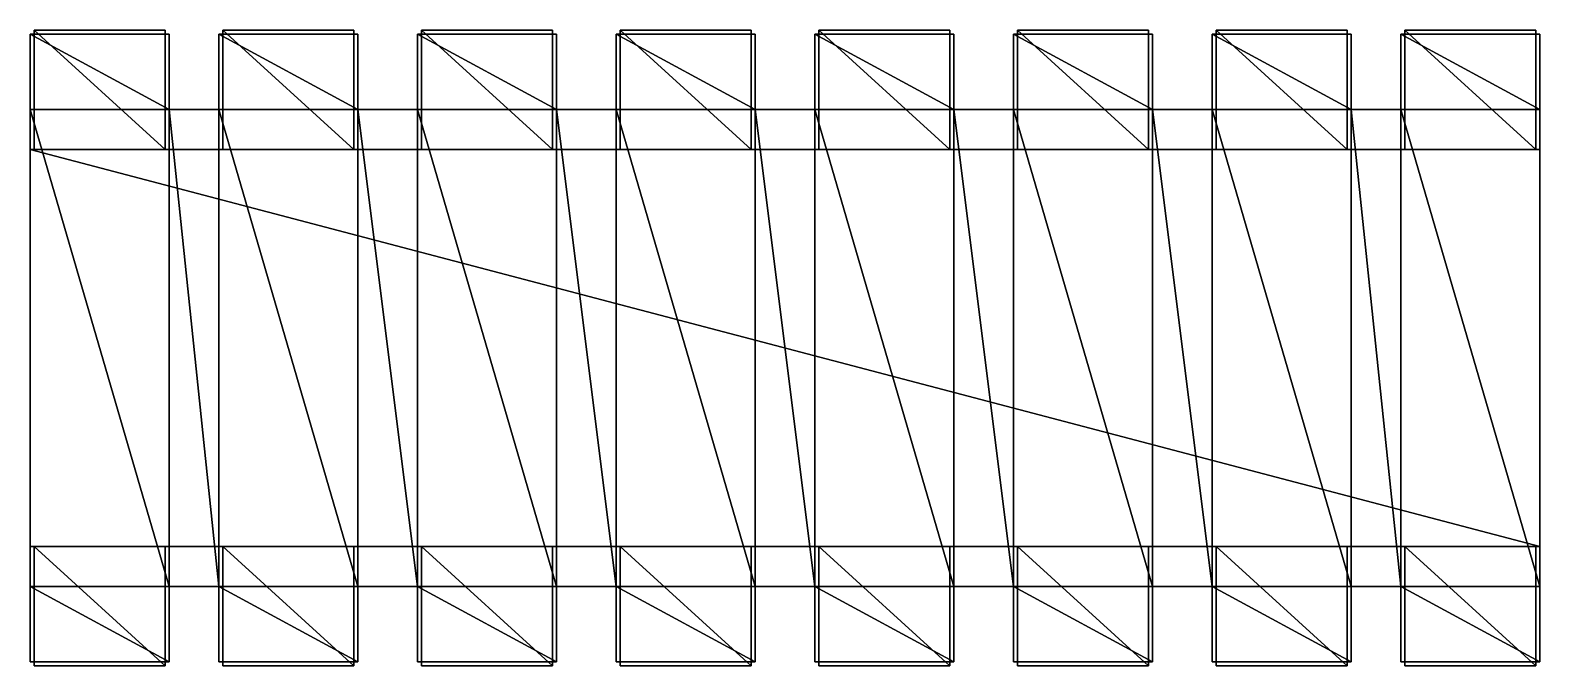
# Model space of a CAD drawing. Extents: x -1.9 to 1.9, y -0.8 to 0.8.
import ezdxf

# ---------------------------------------------------------------- set-up
doc = ezdxf.new("R2010")
doc.units = 0
for name, color, linetype in [('solidbody', 251, 'CONTINUOUS'), ('solidtop', 250, 'CONTINUOUS'), ('Triangle_Set', 255, 'CONTINUOUS'), ('Triangle_Set_ncl1_1', 255, 'CONTINUOUS'), ('Triangle_Set_ncl1_10', 255, 'CONTINUOUS'), ('Triangle_Set_ncl1_11', 255, 'CONTINUOUS'), ('Triangle_Set_ncl1_12', 255, 'CONTINUOUS'), ('Triangle_Set_ncl1_2', 255, 'CONTINUOUS'), ('Triangle_Set_ncl1_3', 255, 'CONTINUOUS'), ('Triangle_Set_ncl1_4', 255, 'CONTINUOUS'), ('Triangle_Set_ncl1_5', 255, 'CONTINUOUS'), ('Triangle_Set_ncl1_6', 255, 'CONTINUOUS'), ('Triangle_Set_ncl1_7', 255, 'CONTINUOUS'), ('Triangle_Set_ncl1_8', 255, 'CONTINUOUS'), ('Triangle_Set_ncl1_9', 255, 'CONTINUOUS'), ('Triangle_Set_ncl2_', 255, 'CONTINUOUS'), ('Triangle_Set_ncl2__ncl1_1', 255, 'CONTINUOUS'), ('Triangle_Set_ncl2__ncl1_2', 255, 'CONTINUOUS')]:
    doc.layers.add(name, color=color, linetype=linetype)

msp = doc.modelspace()

# ---------------------------------------------------------------- meshes
at = {"layer": 'solidbody', "color": 251}
mesh = msp.add_polyface(dxfattribs=at)
corners = [(-1.9, -0.79, 0.01), (-1.55, -0.79, 0.01), (-1.9, -0.79, 0.54), (-1.55, -0.79, 0.54), (-1.9, -0.6, 0.01), (-1.55, -0.6, 0.01), (-1.55, -0.6, 0.54), (-1.9, -0.6, 0.54), (-1.9, 0.6, 0.01), (-1.55, 0.6, 0.01), (-1.425, -0.6, 0.01), (-1.425, -0.6, 0.54), (-1.9, 0.6, 0.54), (-1.55, 0.6, 0.54), (-1.9, 0.79, 0.01), (-1.55, 0.79, 0.01), (-1.425, 0.6, 0.01), (-1.425, -0.79, 0.54), (-1.425, -0.79, 0.01), (-1.425, 0.6, 0.54), (-1.9, 0.79, 0.54), (-1.55, 0.79, 0.54), (-1.075, -0.6, 0.01), (-1.075, 0.6, 0.01), (-1.075, -0.79, 0.54), (-1.075, -0.6, 0.54), (-1.075, -0.79, 0.01), (-1.075, 0.6, 0.54), (-1.425, 0.79, 0.54), (-1.425, 0.79, 0.01), (-1.075, 0.79, 0.01), (-0.925, -0.6, 0.01), (-0.925, 0.6, 0.01), (-1.075, 0.79, 0.54), (-0.925, -0.6, 0.54), (-0.925, 0.6, 0.54), (-0.575, -0.6, 0.01), (-0.575, 0.6, 0.01), (-0.575, -0.6, 0.54), (-0.575, 0.6, 0.54), (-0.925, 0.79, 0.54), (-0.925, 0.79, 0.01), (-0.575, 0.79, 0.01), (-0.425, -0.6, 0.01), (-0.425, 0.6, 0.01), (-0.925, -0.79, 0.01), (-0.575, -0.79, 0.01), (-0.925, -0.79, 0.54), (-0.575, 0.79, 0.54), (-0.425, -0.6, 0.54), (-0.425, 0.6, 0.54), (-0.575, -0.79, 0.54), (-0.075, -0.6, 0.01), (-0.075, 0.6, 0.01), (-0.075, -0.6, 0.54), (-0.075, 0.6, 0.54), (-0.425, 0.79, 0.54), (-0.425, 0.79, 0.01), (-0.075, 0.79, 0.01), (0.075, -0.6, 0.01), (0.075, 0.6, 0.01), (-0.425, -0.79, 0.01), (-0.075, -0.79, 0.01), (-0.425, -0.79, 0.54), (-0.075, 0.79, 0.54), (0.075, -0.6, 0.54), (0.075, 0.6, 0.54), (-0.075, -0.79, 0.54), (0.425, -0.6, 0.01), (0.425, 0.6, 0.01), (0.425, -0.6, 0.54), (0.425, 0.6, 0.54), (0.075, 0.79, 0.54), (0.075, 0.79, 0.01), (0.425, 0.79, 0.01), (0.575, -0.6, 0.01), (0.575, 0.6, 0.01), (0.075, -0.79, 0.01), (0.425, -0.79, 0.01), (0.075, -0.79, 0.54), (0.425, 0.79, 0.54), (0.575, -0.6, 0.54), (0.575, 0.6, 0.54), (0.425, -0.79, 0.54), (0.925, -0.6, 0.01), (0.925, 0.6, 0.01), (0.925, -0.6, 0.54), (0.925, 0.6, 0.54), (0.575, 0.79, 0.54), (0.575, 0.79, 0.01), (0.925, 0.79, 0.01), (1.075, -0.6, 0.01), (1.075, 0.6, 0.01), (0.575, -0.79, 0.01), (0.925, -0.79, 0.01), (0.575, -0.79, 0.54), (0.925, 0.79, 0.54), (1.075, -0.6, 0.54), (1.075, 0.6, 0.54), (0.925, -0.79, 0.54), (1.425, -0.6, 0.01), (1.425, 0.6, 0.01), (1.425, -0.6, 0.54), (1.425, 0.6, 0.54), (1.075, 0.79, 0.54), (1.075, 0.79, 0.01), (1.425, 0.79, 0.01), (1.55, -0.6, 0.01), (1.55, 0.6, 0.01), (1.075, -0.79, 0.01), (1.425, -0.79, 0.01), (1.075, -0.79, 0.54), (1.425, 0.79, 0.54), (1.55, -0.6, 0.54), (1.55, 0.6, 0.54), (1.425, -0.79, 0.54), (1.9, -0.6, 0.01), (1.9, 0.6, 0.01), (1.9, -0.6, 0.54), (1.9, 0.6, 0.54), (1.55, 0.79, 0.54), (1.55, 0.79, 0.01), (1.9, 0.79, 0.01), (1.55, -0.79, 0.01), (1.9, -0.79, 0.01), (1.55, -0.79, 0.54), (1.9, 0.79, 0.54), (1.9, -0.79, 0.54)]
mesh.append_faces([[corners[k] for k in face] for face in [(1, 0, 2), (1, 2, 3), (4, 0, 1), (4, 1, 5), (3, 6, 1), (1, 6, 5), (2, 7, 3), (3, 7, 6), (7, 2, 0), (7, 0, 4), (9, 8, 5), (8, 4, 5), (6, 10, 5), (10, 6, 11), (12, 13, 6), (7, 12, 6), (8, 7, 4), (7, 8, 12), (14, 8, 9), (14, 9, 15), (16, 9, 10), (9, 5, 10), (11, 17, 18), (11, 18, 10), (13, 19, 11), (6, 13, 11), (12, 20, 13), (13, 20, 21), (20, 12, 8), (20, 8, 14), (14, 15, 20), (20, 15, 21), (13, 21, 9), (9, 21, 15), (16, 13, 9), (13, 16, 19), (23, 16, 22), (16, 10, 22), (17, 11, 24), (24, 11, 25), (10, 18, 26), (10, 26, 22), (26, 18, 17), (26, 17, 24), (19, 27, 25), (11, 19, 25), (28, 19, 16), (28, 16, 29), (29, 16, 23), (29, 23, 30), (32, 23, 31), (23, 22, 31), (24, 25, 26), (26, 25, 22), (19, 28, 27), (27, 28, 33), (27, 35, 34), (25, 27, 34), (29, 30, 28), (28, 30, 33), (27, 33, 23), (23, 33, 30), (32, 27, 23), (27, 32, 35), (37, 32, 36), (32, 31, 36), (25, 31, 22), (31, 25, 34), (35, 39, 38), (34, 35, 38), (40, 35, 32), (40, 32, 41), (41, 32, 37), (41, 37, 42), (44, 37, 43), (37, 36, 43), (31, 45, 46), (31, 46, 36), (34, 47, 45), (34, 45, 31), (35, 40, 39), (39, 40, 48), (39, 50, 49), (38, 39, 49), (47, 34, 51), (51, 34, 38), (41, 42, 40), (40, 42, 48), (39, 48, 37), (37, 48, 42), (44, 39, 37), (39, 44, 50), (53, 44, 52), (44, 43, 52), (38, 43, 36), (43, 38, 49), (51, 38, 46), (46, 38, 36), (46, 45, 47), (46, 47, 51), (50, 55, 54), (49, 50, 54), (56, 50, 44), (56, 44, 57), (57, 44, 53), (57, 53, 58), (60, 53, 59), (53, 52, 59), (43, 61, 62), (43, 62, 52), (49, 63, 61), (49, 61, 43), (50, 56, 55), (55, 56, 64), (55, 66, 65), (54, 55, 65), (63, 49, 67), (67, 49, 54), (57, 58, 56), (56, 58, 64), (55, 64, 53), (53, 64, 58), (60, 55, 53), (55, 60, 66), (69, 60, 68), (60, 59, 68), (54, 59, 52), (59, 54, 65), (67, 54, 62), (62, 54, 52), (62, 61, 63), (62, 63, 67), (66, 71, 70), (65, 66, 70), (72, 66, 60), (72, 60, 73), (73, 60, 69), (73, 69, 74), (76, 69, 75), (69, 68, 75), (59, 77, 78), (59, 78, 68), (65, 79, 77), (65, 77, 59), (66, 72, 71), (71, 72, 80), (71, 82, 81), (70, 71, 81), (79, 65, 83), (83, 65, 70), (73, 74, 72), (72, 74, 80), (71, 80, 69), (69, 80, 74), (76, 71, 69), (71, 76, 82), (85, 76, 84), (76, 75, 84), (70, 75, 68), (75, 70, 81), (83, 70, 78), (78, 70, 68), (78, 77, 79), (78, 79, 83), (82, 87, 86), (81, 82, 86), (88, 82, 76), (88, 76, 89), (89, 76, 85), (89, 85, 90), (92, 85, 91), (85, 84, 91), (75, 93, 94), (75, 94, 84), (81, 95, 93), (81, 93, 75), (82, 88, 87), (87, 88, 96), (87, 98, 97), (86, 87, 97), (95, 81, 99), (99, 81, 86), (89, 90, 88), (88, 90, 96), (87, 96, 85), (85, 96, 90), (92, 87, 85), (87, 92, 98), (101, 92, 100), (92, 91, 100), (86, 91, 84), (91, 86, 97), (99, 86, 94), (94, 86, 84), (94, 93, 95), (94, 95, 99), (98, 103, 102), (97, 98, 102), (104, 98, 92), (104, 92, 105), (105, 92, 101), (105, 101, 106), (108, 101, 107), (101, 100, 107), (91, 109, 110), (91, 110, 100), (97, 111, 109), (97, 109, 91), (98, 104, 103), (103, 104, 112), (103, 114, 113), (102, 103, 113), (111, 97, 115), (115, 97, 102), (105, 106, 104), (104, 106, 112), (103, 112, 101), (101, 112, 106), (108, 103, 101), (103, 108, 114), (117, 108, 116), (108, 107, 116), (102, 107, 100), (107, 102, 113), (115, 102, 110), (110, 102, 100), (110, 109, 111), (110, 111, 115), (114, 119, 118), (113, 114, 118), (120, 114, 108), (120, 108, 121), (121, 108, 117), (121, 117, 122), (118, 117, 116), (117, 118, 119), (107, 123, 124), (107, 124, 116), (113, 125, 123), (113, 123, 107), (114, 120, 119), (119, 120, 126), (125, 113, 127), (127, 113, 118), (121, 122, 120), (120, 122, 126), (119, 126, 117), (117, 126, 122), (127, 118, 124), (124, 118, 116), (124, 123, 125), (124, 125, 127)]], dxfattribs={"color": 251})
at = {"layer": 'solidtop', "color": 250}
mesh = msp.add_polyface(dxfattribs=at)
corners = [(-1.9, -0.5, 0.54), (-1.9, -0.5, 0.55), (-1.9, 0.5, 0.54), (-1.9, 0.5, 0.55), (1.9, -0.5, 0.54), (1.9, -0.5, 0.55), (1.9, 0.5, 0.55), (1.9, 0.5, 0.54)]
mesh.append_faces([[corners[k] for k in face] for face in [(2, 1, 0), (1, 2, 3), (5, 4, 1), (4, 0, 1), (1, 3, 5), (5, 3, 6), (7, 6, 3), (2, 7, 3), (2, 0, 4), (2, 4, 7), (5, 7, 4), (7, 5, 6)]], dxfattribs={"color": 250})
at = {"layer": 'Triangle_Set', "color": 255}
mesh = msp.add_polyface(dxfattribs=at)
corners = [(-1.89, 0.5), (-1.89, 0.5, 0.55), (-1.89, 0.8), (-1.89, 0.8, 0.55), (-1.56, 0.5), (-1.56, 0.5, 0.55), (-1.56, 0.8), (-1.56, 0.8, 0.55)]
mesh.append_faces([[corners[k] for k in face] for face in [(3, 1, 2), (1, 0, 2), (5, 7, 6), (4, 5, 6), (4, 0, 1), (4, 1, 5), (2, 6, 3), (3, 6, 7), (2, 0, 4), (2, 4, 6), (1, 3, 5), (5, 3, 7)]], dxfattribs={"color": 255})
at = {"layer": 'Triangle_Set_ncl1_1', "color": 255}
mesh = msp.add_polyface(dxfattribs=at)
corners = [(0.085, 0.5), (0.085, 0.5, 0.55), (0.085, 0.8), (0.085, 0.8, 0.55), (0.415, 0.5), (0.415, 0.5, 0.55), (0.415, 0.8), (0.415, 0.8, 0.55)]
mesh.append_faces([[corners[k] for k in face] for face in [(3, 1, 2), (1, 0, 2), (5, 7, 6), (4, 5, 6), (4, 0, 1), (4, 1, 5), (2, 6, 3), (3, 6, 7), (2, 0, 4), (2, 4, 6), (1, 3, 5), (5, 3, 7)]], dxfattribs={"color": 255})
at = {"layer": 'Triangle_Set_ncl1_10', "color": 255}
mesh = msp.add_polyface(dxfattribs=at)
corners = [(0.585, -0.8), (0.585, -0.8, 0.55), (0.585, -0.5), (0.585, -0.5, 0.55), (0.915, -0.8), (0.915, -0.8, 0.55), (0.915, -0.5), (0.915, -0.5, 0.55)]
mesh.append_faces([[corners[k] for k in face] for face in [(3, 1, 2), (1, 0, 2), (5, 7, 6), (4, 5, 6), (4, 0, 1), (4, 1, 5), (2, 6, 3), (3, 6, 7), (2, 0, 4), (2, 4, 6), (1, 3, 5), (5, 3, 7)]], dxfattribs={"color": 255})
at = {"layer": 'Triangle_Set_ncl1_11', "color": 255}
mesh = msp.add_polyface(dxfattribs=at)
corners = [(1.085, -0.8), (1.085, -0.8, 0.55), (1.085, -0.5), (1.085, -0.5, 0.55), (1.415, -0.8), (1.415, -0.8, 0.55), (1.415, -0.5), (1.415, -0.5, 0.55)]
mesh.append_faces([[corners[k] for k in face] for face in [(3, 1, 2), (1, 0, 2), (5, 7, 6), (4, 5, 6), (4, 0, 1), (4, 1, 5), (2, 6, 3), (3, 6, 7), (2, 0, 4), (2, 4, 6), (1, 3, 5), (5, 3, 7)]], dxfattribs={"color": 255})
at = {"layer": 'Triangle_Set_ncl1_12', "color": 255}
mesh = msp.add_polyface(dxfattribs=at)
corners = [(1.56, -0.8), (1.56, -0.8, 0.55), (1.56, -0.5), (1.56, -0.5, 0.55), (1.89, -0.8), (1.89, -0.8, 0.55), (1.89, -0.5), (1.89, -0.5, 0.55)]
mesh.append_faces([[corners[k] for k in face] for face in [(3, 1, 2), (1, 0, 2), (5, 7, 6), (4, 5, 6), (4, 0, 1), (4, 1, 5), (2, 6, 3), (3, 6, 7), (2, 0, 4), (2, 4, 6), (1, 3, 5), (5, 3, 7)]], dxfattribs={"color": 255})
at = {"layer": 'Triangle_Set_ncl1_2', "color": 255}
mesh = msp.add_polyface(dxfattribs=at)
corners = [(0.585, 0.5), (0.585, 0.5, 0.55), (0.585, 0.8), (0.585, 0.8, 0.55), (0.915, 0.5), (0.915, 0.5, 0.55), (0.915, 0.8), (0.915, 0.8, 0.55)]
mesh.append_faces([[corners[k] for k in face] for face in [(3, 1, 2), (1, 0, 2), (5, 7, 6), (4, 5, 6), (4, 0, 1), (4, 1, 5), (2, 6, 3), (3, 6, 7), (2, 0, 4), (2, 4, 6), (1, 3, 5), (5, 3, 7)]], dxfattribs={"color": 255})
at = {"layer": 'Triangle_Set_ncl1_3', "color": 255}
mesh = msp.add_polyface(dxfattribs=at)
corners = [(1.085, 0.5), (1.085, 0.5, 0.55), (1.085, 0.8), (1.085, 0.8, 0.55), (1.415, 0.5), (1.415, 0.5, 0.55), (1.415, 0.8), (1.415, 0.8, 0.55)]
mesh.append_faces([[corners[k] for k in face] for face in [(3, 1, 2), (1, 0, 2), (5, 7, 6), (4, 5, 6), (4, 0, 1), (4, 1, 5), (2, 6, 3), (3, 6, 7), (2, 0, 4), (2, 4, 6), (1, 3, 5), (5, 3, 7)]], dxfattribs={"color": 255})
at = {"layer": 'Triangle_Set_ncl1_4', "color": 255}
mesh = msp.add_polyface(dxfattribs=at)
corners = [(1.56, 0.5), (1.56, 0.5, 0.55), (1.56, 0.8), (1.56, 0.8, 0.55), (1.89, 0.5), (1.89, 0.5, 0.55), (1.89, 0.8), (1.89, 0.8, 0.55)]
mesh.append_faces([[corners[k] for k in face] for face in [(3, 1, 2), (1, 0, 2), (5, 7, 6), (4, 5, 6), (4, 0, 1), (4, 1, 5), (2, 6, 3), (3, 6, 7), (2, 0, 4), (2, 4, 6), (1, 3, 5), (5, 3, 7)]], dxfattribs={"color": 255})
at = {"layer": 'Triangle_Set_ncl1_5', "color": 255}
mesh = msp.add_polyface(dxfattribs=at)
corners = [(-1.89, -0.8), (-1.89, -0.8, 0.55), (-1.89, -0.5), (-1.89, -0.5, 0.55), (-1.56, -0.8), (-1.56, -0.8, 0.55), (-1.56, -0.5), (-1.56, -0.5, 0.55)]
mesh.append_faces([[corners[k] for k in face] for face in [(3, 1, 2), (1, 0, 2), (5, 7, 6), (4, 5, 6), (4, 0, 1), (4, 1, 5), (2, 6, 3), (3, 6, 7), (2, 0, 4), (2, 4, 6), (1, 3, 5), (5, 3, 7)]], dxfattribs={"color": 255})
at = {"layer": 'Triangle_Set_ncl1_6', "color": 255}
mesh = msp.add_polyface(dxfattribs=at)
corners = [(-1.415, -0.8), (-1.415, -0.8, 0.55), (-1.415, -0.5), (-1.415, -0.5, 0.55), (-1.085, -0.8), (-1.085, -0.8, 0.55), (-1.085, -0.5), (-1.085, -0.5, 0.55)]
mesh.append_faces([[corners[k] for k in face] for face in [(3, 1, 2), (1, 0, 2), (5, 7, 6), (4, 5, 6), (4, 0, 1), (4, 1, 5), (2, 6, 3), (3, 6, 7), (2, 0, 4), (2, 4, 6), (1, 3, 5), (5, 3, 7)]], dxfattribs={"color": 255})
at = {"layer": 'Triangle_Set_ncl1_7', "color": 255}
mesh = msp.add_polyface(dxfattribs=at)
corners = [(-0.915, -0.8), (-0.915, -0.8, 0.55), (-0.915, -0.5), (-0.915, -0.5, 0.55), (-0.585, -0.8), (-0.585, -0.8, 0.55), (-0.585, -0.5), (-0.585, -0.5, 0.55)]
mesh.append_faces([[corners[k] for k in face] for face in [(3, 1, 2), (1, 0, 2), (5, 7, 6), (4, 5, 6), (4, 0, 1), (4, 1, 5), (2, 6, 3), (3, 6, 7), (2, 0, 4), (2, 4, 6), (1, 3, 5), (5, 3, 7)]], dxfattribs={"color": 255})
at = {"layer": 'Triangle_Set_ncl1_8', "color": 255}
mesh = msp.add_polyface(dxfattribs=at)
corners = [(-0.415, -0.8), (-0.415, -0.8, 0.55), (-0.415, -0.5), (-0.415, -0.5, 0.55), (-0.085, -0.8), (-0.085, -0.8, 0.55), (-0.085, -0.5), (-0.085, -0.5, 0.55)]
mesh.append_faces([[corners[k] for k in face] for face in [(3, 1, 2), (1, 0, 2), (5, 7, 6), (4, 5, 6), (4, 0, 1), (4, 1, 5), (2, 6, 3), (3, 6, 7), (2, 0, 4), (2, 4, 6), (1, 3, 5), (5, 3, 7)]], dxfattribs={"color": 255})
at = {"layer": 'Triangle_Set_ncl1_9', "color": 255}
mesh = msp.add_polyface(dxfattribs=at)
corners = [(0.085, -0.8), (0.085, -0.8, 0.55), (0.085, -0.5), (0.085, -0.5, 0.55), (0.415, -0.8), (0.415, -0.8, 0.55), (0.415, -0.5), (0.415, -0.5, 0.55)]
mesh.append_faces([[corners[k] for k in face] for face in [(3, 1, 2), (1, 0, 2), (5, 7, 6), (4, 5, 6), (4, 0, 1), (4, 1, 5), (2, 6, 3), (3, 6, 7), (2, 0, 4), (2, 4, 6), (1, 3, 5), (5, 3, 7)]], dxfattribs={"color": 255})
at = {"layer": 'Triangle_Set_ncl2_', "color": 255}
mesh = msp.add_polyface(dxfattribs=at)
corners = [(-1.415, 0.5), (-1.415, 0.5, 0.55), (-1.415, 0.8), (-1.415, 0.8, 0.55), (-1.085, 0.5), (-1.085, 0.5, 0.55), (-1.085, 0.8), (-1.085, 0.8, 0.55)]
mesh.append_faces([[corners[k] for k in face] for face in [(3, 1, 2), (1, 0, 2), (5, 7, 6), (4, 5, 6), (4, 0, 1), (4, 1, 5), (2, 6, 3), (3, 6, 7), (2, 0, 4), (2, 4, 6), (1, 3, 5), (5, 3, 7)]], dxfattribs={"color": 255})
at = {"layer": 'Triangle_Set_ncl2__ncl1_1', "color": 255}
mesh = msp.add_polyface(dxfattribs=at)
corners = [(-0.915, 0.5), (-0.915, 0.5, 0.55), (-0.915, 0.8), (-0.915, 0.8, 0.55), (-0.585, 0.5), (-0.585, 0.5, 0.55), (-0.585, 0.8), (-0.585, 0.8, 0.55)]
mesh.append_faces([[corners[k] for k in face] for face in [(3, 1, 2), (1, 0, 2), (5, 7, 6), (4, 5, 6), (4, 0, 1), (4, 1, 5), (2, 6, 3), (3, 6, 7), (2, 0, 4), (2, 4, 6), (1, 3, 5), (5, 3, 7)]], dxfattribs={"color": 255})
at = {"layer": 'Triangle_Set_ncl2__ncl1_2', "color": 255}
mesh = msp.add_polyface(dxfattribs=at)
corners = [(-0.415, 0.5), (-0.415, 0.5, 0.55), (-0.415, 0.8), (-0.415, 0.8, 0.55), (-0.085, 0.5), (-0.085, 0.5, 0.55), (-0.085, 0.8), (-0.085, 0.8, 0.55)]
mesh.append_faces([[corners[k] for k in face] for face in [(3, 1, 2), (1, 0, 2), (5, 7, 6), (4, 5, 6), (4, 0, 1), (4, 1, 5), (2, 6, 3), (3, 6, 7), (2, 0, 4), (2, 4, 6), (1, 3, 5), (5, 3, 7)]], dxfattribs={"color": 255})

doc.saveas('drawing.dxf')
